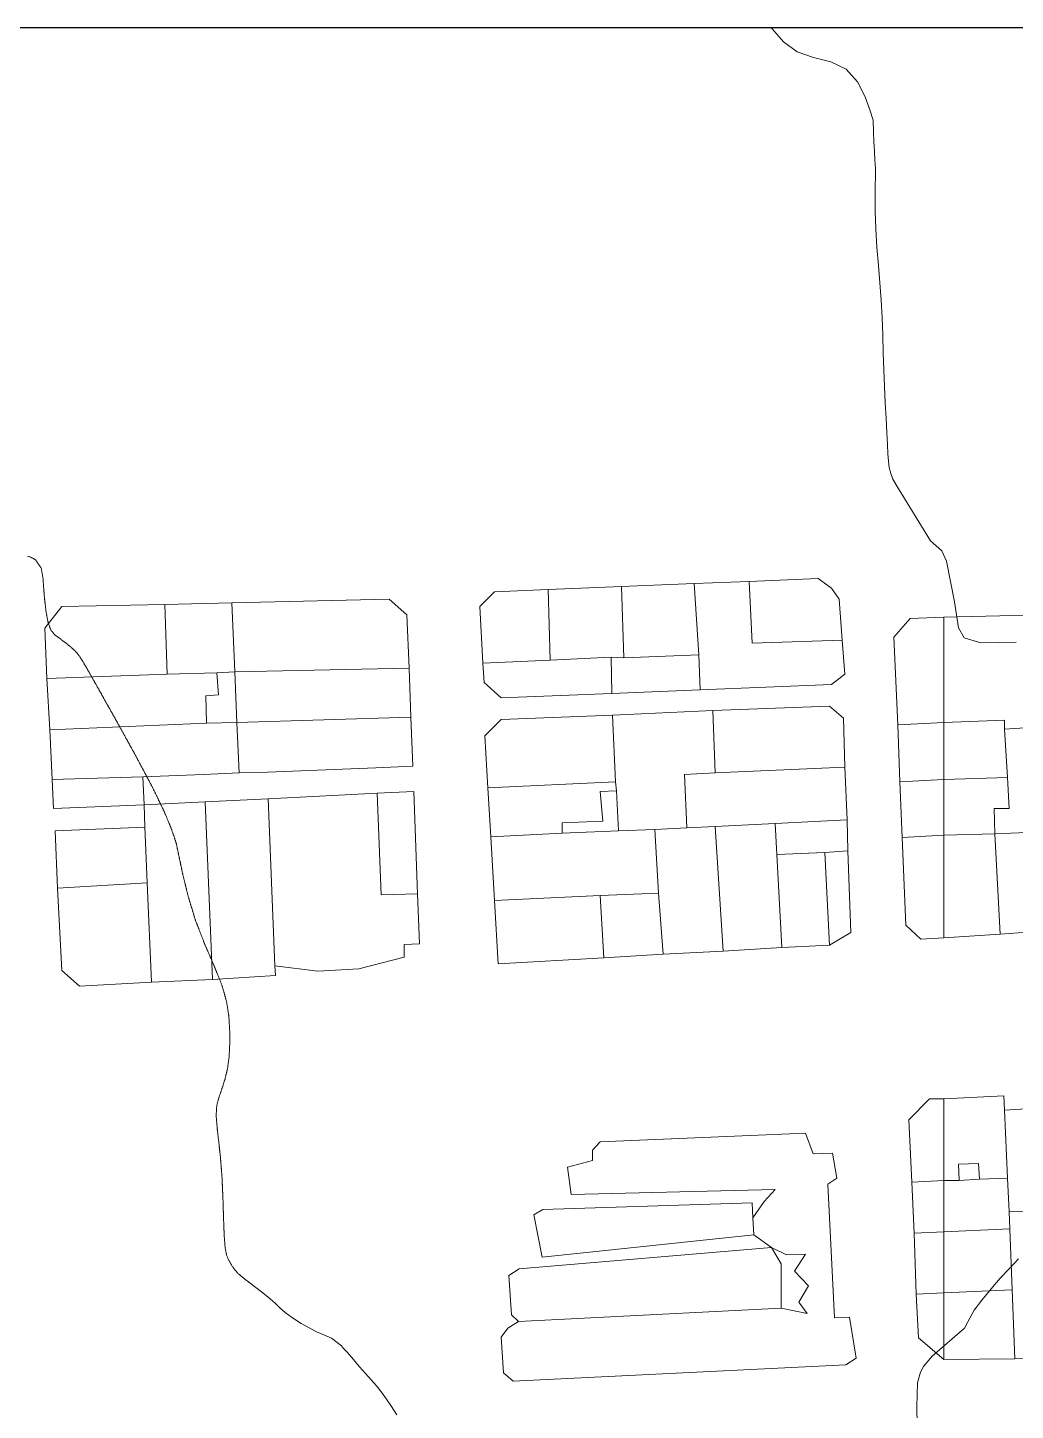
# Model space of a CAD drawing. Header units: kilometres. Extents: x 1172416 to 1173653, y 1051621 to 1052799.
# Drawn here: x 1172843.3 to 1173009.6, y 1052565.9 to 1052798.7 of the extents above; entities that cross this region are included whole.
import ezdxf

# ---------------------------------------------------------------- set-up
doc = ezdxf.new("R2010")
doc.units = ezdxf.units.KM
doc.header["$MEASUREMENT"] = 0
doc.layers.add('borde', color=1, linetype='Continuous')
doc.layers.add('terreno', color=7, linetype='Continuous')
doc.layers.add('edificios', color=44, linetype='Continuous', lineweight=5)

msp = doc.modelspace()

# ---------------------------------------------------------------- linework, layer by layer
at = {"layer": 'borde', "elevation": -10}
msp.add_lwpolyline([(1172415.94072, 1052798.73106), (1173652.93033, 1052798.73106), (1173652.93033, 1051620.96949), (1172415.94072, 1051620.96949)], close=True, dxfattribs=at)
at = {"layer": 'edificios', "elevation": 50}
for points in [[(1172931.25, 1052692.25001), (1172919.875, 1052691.75001), (1172919.375, 1052701.25001), (1172921.875, 1052703.75001), (1172930.875, 1052704.125), (1172931.25, 1052692.25001)], [(1172930.875, 1052704.125), (1172943.25, 1052704.625), (1172943.625, 1052692.625), (1172941.5, 1052692.75001), (1172931.25, 1052692.25001), (1172930.875, 1052704.125)], [(1172943.25, 1052704.625), (1172955.5, 1052705.125), (1172956.25, 1052693.125), (1172943.625, 1052692.625), (1172943.25, 1052704.625)], [(1172955.5, 1052705.125), (1172964.75, 1052705.50001), (1172965.25, 1052695.125), (1172980.375, 1052695.625), (1172980.875, 1052689.875), (1172978.625, 1052688.125), (1172956.5, 1052687.25001), (1172956.25, 1052693.125), (1172955.5, 1052705.125)], [(1172964.75, 1052705.50001), (1172976.375, 1052706.00001), (1172978.625, 1052704.375), (1172979.875, 1052702.50001), (1172980.375, 1052695.625), (1172965.25, 1052695.125), (1172964.75, 1052705.50001)], [(1172866.375, 1052701.625), (1172877.625, 1052701.875), (1172878.125, 1052690.25001), (1172875.125, 1052690.125), (1172866.75, 1052689.875), (1172866.375, 1052701.625)], [(1172877.625, 1052701.875), (1172904.125, 1052702.50001), (1172907.125, 1052699.875), (1172907.5, 1052690.875), (1172878.125, 1052690.25001), (1172877.625, 1052701.875)], [(1172866.75, 1052689.875), (1172846.5, 1052689.125), (1172846.125, 1052697.625), (1172849, 1052701.25001), (1172866.375, 1052701.625), (1172866.75, 1052689.875)], [(1172997.5, 1052681.75001), (1172989.75, 1052681.375), (1172989.125, 1052696.125), (1172991.875, 1052699.25001), (1172997.5, 1052699.50001), (1172997.5, 1052681.75001)], [(1172997.5, 1052681.75001), (1172997.5, 1052699.50001), (1173014, 1052699.875), (1173016.375, 1052698.125), (1173017.25, 1052681.25001), (1173007.75, 1052680.625), (1173007.75, 1052682.125), (1172997.5, 1052681.75001)], [(1172941.5, 1052692.75001), (1172941.625, 1052686.625), (1172923, 1052685.875), (1172920.125, 1052688.50001), (1172919.875, 1052691.75001), (1172931.25, 1052692.25001), (1172941.5, 1052692.75001)], [(1172956.25, 1052693.125), (1172956.5, 1052687.25001), (1172941.625, 1052686.625), (1172941.5, 1052692.75001), (1172943.625, 1052692.625), (1172956.25, 1052693.125)], [(1172875.125, 1052690.125), (1172875.375, 1052686.375), (1172873.25, 1052686.25001), (1172873.375, 1052681.625), (1172847, 1052680.50001), (1172846.5, 1052689.125), (1172866.75, 1052689.875), (1172875.125, 1052690.125)], [(1172878.125, 1052690.25001), (1172878.5, 1052681.75001), (1172873.375, 1052681.625), (1172873.25, 1052686.25001), (1172875.375, 1052686.375), (1172875.125, 1052690.125), (1172878.125, 1052690.25001)], [(1172907.5, 1052690.875), (1172907.75, 1052682.625), (1172878.5, 1052681.75001), (1172878.125, 1052690.25001), (1172907.5, 1052690.875)], [(1172941.75, 1052683.00001), (1172958.625, 1052683.75001), (1172959, 1052673.25001), (1172953.875, 1052673.00001), (1172954.25, 1052664.00001), (1172948.875, 1052663.75001), (1172942.75, 1052663.50001), (1172942.375, 1052670.25001), (1172942.25, 1052671.75001), (1172941.75, 1052683.00001)], [(1172958.625, 1052683.75001), (1172978.25, 1052684.50001), (1172980.625, 1052682.50001), (1172980.875, 1052674.25001), (1172959, 1052673.25001), (1172958.625, 1052683.75001)], [(1172878.5, 1052681.75001), (1172878.875, 1052673.25001), (1172872.875, 1052673.00001), (1172862.625, 1052672.625), (1172847.375, 1052672.125), (1172847, 1052680.50001), (1172873.375, 1052681.625), (1172878.5, 1052681.75001)], [(1172907.75, 1052682.625), (1172908.125, 1052674.375), (1172901.875, 1052674.125), (1172883.625, 1052673.375), (1172878.875, 1052673.25001), (1172878.5, 1052681.75001), (1172907.75, 1052682.625)], [(1172942.25, 1052671.75001), (1172920.75, 1052670.75001), (1172920.25, 1052679.50001), (1172923, 1052682.25001), (1172941.75, 1052683.00001), (1172942.25, 1052671.75001)], [(1172997.5, 1052681.75001), (1172997.5, 1052672.125), (1172990.125, 1052671.75001), (1172989.75, 1052681.375), (1172997.5, 1052681.75001)], [(1173007.75, 1052680.625), (1173008.25, 1052672.50001), (1172997.5, 1052672.125), (1172997.5, 1052681.75001), (1173007.75, 1052682.125), (1173007.75, 1052680.625)], [(1173017.25, 1052681.25001), (1173018.25, 1052663.50001), (1173006.125, 1052663.00001), (1173006, 1052667.25001), (1173008.5, 1052667.25001), (1173008.25, 1052672.50001), (1173007.75, 1052680.625), (1173017.25, 1052681.25001)], [(1172980.875, 1052674.25001), (1172981.25, 1052665.375), (1172969.125, 1052664.75001), (1172959, 1052664.25001), (1172954.25, 1052664.00001), (1172953.875, 1052673.00001), (1172959, 1052673.25001), (1172980.875, 1052674.25001)], [(1172862.625, 1052672.625), (1172862.875, 1052667.875), (1172847.625, 1052667.25001), (1172847.375, 1052672.125), (1172862.625, 1052672.625)], [(1172942.25, 1052671.75001), (1172942.375, 1052670.25001), (1172939.625, 1052670.125), (1172940.125, 1052665.125), (1172933.25, 1052664.875), (1172933.25, 1052663.125), (1172921.25, 1052662.50001), (1172920.75, 1052670.75001), (1172942.25, 1052671.75001)], [(1172997.5, 1052672.125), (1172997.5, 1052662.75001), (1172990.5, 1052662.375), (1172990.125, 1052671.75001), (1172997.5, 1052672.125)], [(1173008.25, 1052672.50001), (1173008.5, 1052667.25001), (1173006, 1052667.25001), (1173006.125, 1052663.00001), (1172997.5, 1052662.75001), (1172997.5, 1052672.125), (1173008.25, 1052672.50001)], [(1172883.75, 1052668.875), (1172902.125, 1052669.875), (1172902.75, 1052652.75001), (1172908.875, 1052652.875), (1172909.25, 1052644.50001), (1172906.625, 1052644.375), (1172906.625, 1052642.25001), (1172899, 1052640.25001), (1172892.125, 1052639.875), (1172884.875, 1052640.75001), (1172883.75, 1052668.875)], [(1172902.125, 1052669.875), (1172908.25, 1052670.125), (1172908.875, 1052652.875), (1172902.75, 1052652.75001), (1172902.125, 1052669.875)], [(1172942.75, 1052663.50001), (1172933.25, 1052663.125), (1172933.25, 1052664.875), (1172940.125, 1052665.125), (1172939.625, 1052670.125), (1172942.375, 1052670.25001), (1172942.75, 1052663.50001)], [(1172862.875, 1052667.875), (1172873.125, 1052668.375), (1172874.375, 1052638.50001), (1172864.125, 1052638.00001), (1172863.375, 1052654.75001), (1172863, 1052664.125), (1172862.875, 1052667.875)], [(1172873.125, 1052668.375), (1172883.75, 1052668.875), (1172884.875, 1052640.75001), (1172885, 1052639.125), (1172874.375, 1052638.50001), (1172873.125, 1052668.375)], [(1172969.125, 1052664.75001), (1172969.375, 1052659.50001), (1172970.25, 1052643.875), (1172960.375, 1052643.25001), (1172959, 1052664.25001), (1172969.125, 1052664.75001)], [(1172981.25, 1052665.375), (1172981.375, 1052660.125), (1172977.5, 1052659.875), (1172969.375, 1052659.50001), (1172969.125, 1052664.75001), (1172981.25, 1052665.375)], [(1172863.375, 1052654.75001), (1172848.25, 1052653.875), (1172847.875, 1052663.50001), (1172863, 1052664.125), (1172863.375, 1052654.75001)], [(1172948.875, 1052663.75001), (1172949.5, 1052653.00001), (1172939.625, 1052652.625), (1172921.875, 1052651.75001), (1172921.25, 1052662.50001), (1172933.25, 1052663.125), (1172942.75, 1052663.50001), (1172948.875, 1052663.75001)], [(1172959, 1052664.25001), (1172960.375, 1052643.25001), (1172950.25, 1052642.75001), (1172949.5, 1052653.00001), (1172948.875, 1052663.75001), (1172954.25, 1052664.00001), (1172959, 1052664.25001)], [(1172997.5, 1052662.75001), (1172997.5, 1052645.50001), (1172993.625, 1052645.25001), (1172991.125, 1052647.625), (1172990.5, 1052662.375), (1172997.5, 1052662.75001)], [(1173006.125, 1052663.00001), (1173007, 1052646.125), (1172997.5, 1052645.50001), (1172997.5, 1052662.75001), (1173006.125, 1052663.00001)], [(1173018.25, 1052663.50001), (1173019.125, 1052647.00001), (1173007, 1052646.125), (1173006.125, 1052663.00001), (1173018.25, 1052663.50001)], [(1172977.5, 1052659.875), (1172978.25, 1052644.25001), (1172970.25, 1052643.875), (1172969.375, 1052659.50001), (1172977.5, 1052659.875)], [(1172981.375, 1052660.125), (1172981.875, 1052646.375), (1172978.25, 1052644.25001), (1172977.5, 1052659.875), (1172981.375, 1052660.125)], [(1172863.375, 1052654.75001), (1172864.125, 1052638.00001), (1172852, 1052637.375), (1172849, 1052640.00001), (1172848.25, 1052653.875), (1172863.375, 1052654.75001)], [(1172949.5, 1052653.00001), (1172950.25, 1052642.75001), (1172940.25, 1052642.125), (1172939.625, 1052652.625), (1172949.5, 1052653.00001)], [(1172939.625, 1052652.625), (1172940.25, 1052642.125), (1172922.5, 1052641.125), (1172921.875, 1052651.75001), (1172939.625, 1052652.625)], [(1172997.5, 1052604.625), (1172992.125, 1052604.375), (1172991.625, 1052614.875), (1172995.125, 1052618.375), (1172997.5, 1052618.375), (1172997.5, 1052604.625)], [(1172997.5, 1052618.375), (1173007.625, 1052618.875), (1173007.75, 1052616.50001), (1173008.25, 1052605.00001), (1173003.5, 1052604.875), (1173003.375, 1052607.50001), (1173000, 1052607.375), (1173000.125, 1052604.625), (1172997.5, 1052604.625), (1172997.5, 1052618.375)], [(1173007.75, 1052616.50001), (1173024.375, 1052617.50001), (1173024.875, 1052605.50001), (1173012.625, 1052605.00001), (1173012.875, 1052599.50001), (1173008.5, 1052599.375), (1173008.25, 1052605.00001), (1173007.75, 1052616.50001)], [(1172965.5, 1052595.50001), (1172965.375, 1052598.375), (1172967.25, 1052601.125), (1172969.125, 1052603.125), (1172934.75, 1052602.25001), (1172934.125, 1052606.875), (1172938.375, 1052608.00001), (1172938.375, 1052609.75001), (1172939.625, 1052611.125), (1172974.25, 1052612.625), (1172975.5, 1052609.125), (1172978.75, 1052609.25001), (1172979.5, 1052605.00001), (1172978, 1052604.00001), (1172979.125, 1052581.50001), (1172981.625, 1052581.625), (1172982.75, 1052574.75001), (1172981, 1052573.625), (1172925, 1052570.875), (1172923.375, 1052572.25001), (1172923, 1052578.25001), (1172924.125, 1052579.75001), (1172925.875, 1052580.875), (1172970.125, 1052583.125), (1172974.5, 1052582.25001), (1172973.125, 1052584.125), (1172974.75, 1052586.875), (1172972.375, 1052589.375), (1172974.25, 1052592.25001), (1172971, 1052592.125), (1172968.5, 1052593.375), (1172965.5, 1052595.50001)], [(1173003.5, 1052604.875), (1173000.125, 1052604.625), (1173000, 1052607.375), (1173003.375, 1052607.50001), (1173003.5, 1052604.875)], [(1172997.5, 1052604.625), (1172997.5, 1052596.00001), (1172992.5, 1052595.75001), (1172992.125, 1052604.375), (1172997.5, 1052604.625)], [(1173008.25, 1052605.00001), (1173008.5, 1052599.375), (1173008.625, 1052596.50001), (1172997.5, 1052596.00001), (1172997.5, 1052604.625), (1173000.125, 1052604.625), (1173003.5, 1052604.875), (1173008.25, 1052605.00001)], [(1172965.5, 1052595.50001), (1172929.875, 1052591.75001), (1172928.5, 1052598.875), (1172930, 1052599.75001), (1172965.25, 1052600.875), (1172965.375, 1052598.375), (1172965.5, 1052595.50001)], [(1173025, 1052600.875), (1173025.25, 1052596.375), (1173026.125, 1052575.625), (1173009.5, 1052574.625), (1173009, 1052586.25001), (1173008.625, 1052596.50001), (1173008.5, 1052599.375), (1173012.875, 1052599.50001), (1173025, 1052600.875)], [(1172997.5, 1052596.00001), (1172997.5, 1052585.75001), (1172992.875, 1052585.50001), (1172992.5, 1052595.75001), (1172997.5, 1052596.00001)], [(1173008.625, 1052596.50001), (1173009, 1052586.25001), (1172997.5, 1052585.75001), (1172997.5, 1052596.00001), (1173008.625, 1052596.50001)], [(1172968.5, 1052593.375), (1172970.125, 1052590.625), (1172970.125, 1052583.125), (1172925.875, 1052580.875), (1172924.75, 1052582.00001), (1172924.25, 1052588.625), (1172926, 1052589.75001), (1172968.5, 1052593.375)], [(1172968.5, 1052593.375), (1172971, 1052592.125), (1172974.25, 1052592.25001), (1172972.375, 1052589.375), (1172974.75, 1052586.875), (1172973.125, 1052584.125), (1172974.5, 1052582.25001), (1172970.125, 1052583.125), (1172970.125, 1052590.625), (1172968.5, 1052593.375)], [(1172997.5, 1052585.75001), (1172997.5, 1052574.50001), (1172993.25, 1052578.125), (1172992.875, 1052585.50001), (1172997.5, 1052585.75001)], [(1173009, 1052586.25001), (1173009.5, 1052574.625), (1172997.5, 1052574.50001), (1172997.5, 1052585.75001), (1173009, 1052586.25001)]]:
    msp.add_lwpolyline(points, dxfattribs=at)
at = {"layer": 'terreno', "lineweight": 0, "ltscale": 2090}
msp.add_lwpolyline([(1173009.71915, 1052695.25199), (1173003.73627, 1052695.14227), (1173000.94609, 1052696.00341), (1172999.98233, 1052697.66505), (1172999.33294, 1052702.06134), (1172997.95023, 1052708.88737), (1172997.16713, 1052710.62587), (1172995.26707, 1052712.33718), (1172989.81877, 1052721.18151), (1172988.96071, 1052722.69264), (1172988.60129, 1052723.64104), (1172988.33457, 1052724.65587), (1172988.18561, 1052725.72325), (1172988.10784, 1052726.96697), (1172988.03953, 1052728.54676), (1172987.93414, 1052730.57241), (1172987.79808, 1052732.95993), (1172987.65496, 1052735.57343), (1172987.52532, 1052738.30102), (1172987.41129, 1052741.11167), (1172987.31391, 1052743.99841), (1172987.22725, 1052746.9472), (1172987.12449, 1052749.91691), (1172986.97083, 1052752.8644), (1172986.74836, 1052755.76655), (1172986.49381, 1052758.68857), (1172986.25977, 1052761.71768), (1172986.08719, 1052764.86409), (1172985.98344, 1052767.8308), (1172985.94626, 1052770.24479), (1172985.96477, 1052771.86097), (1172986.02332, 1052773.90239), (1172985.99101, 1052775.0473), (1172985.91968, 1052776.41307), (1172985.83354, 1052777.95377), (1172985.75195, 1052779.58949), (1172985.6839, 1052781.11228), (1172985.59832, 1052783.18001), (1172985.03729, 1052784.90453), (1172984.26619, 1052787.07511), (1172982.99031, 1052789.62136), (1172981.07824, 1052791.76864), (1172978.49344, 1052792.98575), (1172975.59083, 1052793.72135), (1172972.82029, 1052794.66358), (1172970.52646, 1052796.32007), (1172968.64444, 1052798.45648), (1172968.43924, 1052798.73106)], dxfattribs=at)
at = {"layer": 'terreno', "lineweight": 0, "ltscale": 2090, "elevation": 10}
for points in [[(1172905.4237, 1052565.18055), (1172904.53416, 1052566.58153), (1172903.67424, 1052567.84662), (1172902.82989, 1052568.99079), (1172901.97391, 1052570.0549), (1172901.08309, 1052571.08284), (1172900.14517, 1052572.13156), (1172899.14988, 1052573.26203), (1172898.10308, 1052574.49925), (1172897.05834, 1052575.7225), (1172896.45832, 1052576.36877), (1172896.08243, 1052576.77304), (1172894.43934, 1052578.06452), (1172892.85492, 1052578.77923), (1172891.90703, 1052579.17487), (1172890.74231, 1052579.74552), (1172889.33044, 1052580.56202), (1172887.86696, 1052581.50932), (1172886.60564, 1052582.42554), (1172885.70601, 1052583.19841), (1172884.96261, 1052583.92002), (1172884.07781, 1052584.72798), (1172882.85217, 1052585.71337), (1172881.46822, 1052586.76303), (1172880.20472, 1052587.71523), (1172880.12796, 1052587.77931), (1172880.05118, 1052587.84339), (1172879.9744, 1052587.90748), (1172879.89763, 1052587.97156), (1172879.82085, 1052588.03564), (1172879.74407, 1052588.09973), (1172879.66729, 1052588.16381), (1172879.59052, 1052588.22789), (1172879.51374, 1052588.29198), (1172879.43696, 1052588.35604), (1172879.36018, 1052588.42013), (1172879.28342, 1052588.48421), (1172879.20664, 1052588.54829), (1172879.12986, 1052588.61238), (1172879.05309, 1052588.67646), (1172878.97631, 1052588.74054), (1172878.89953, 1052588.80463), (1172878.82275, 1052588.86871), (1172878.74598, 1052588.93279), (1172878.6692, 1052588.99686), (1172878.59757, 1052589.06666), (1172878.5342, 1052589.14402), (1172878.47081, 1052589.22137), (1172878.40744, 1052589.29872), (1172878.34405, 1052589.37607), (1172878.28066, 1052589.45343), (1172878.21729, 1052589.53079), (1172878.1539, 1052589.60815), (1172878.09051, 1052589.6855), (1172878.02714, 1052589.76285), (1172877.96375, 1052589.8402), (1172877.90037, 1052589.91756), (1172877.83699, 1052589.99492), (1172877.7736, 1052590.07227), (1172877.71091, 1052590.15018), (1172877.66236, 1052590.23761), (1172877.61381, 1052590.32505), (1172877.56526, 1052590.41248), (1172877.51672, 1052590.4999), (1172877.46816, 1052590.58733), (1172877.41962, 1052590.67476), (1172877.37106, 1052590.76219), (1172877.32252, 1052590.84962), (1172877.27397, 1052590.93706), (1172877.22541, 1052591.02449), (1172877.17687, 1052591.11192), (1172877.12831, 1052591.19934), (1172877.07977, 1052591.28677), (1172877.03122, 1052591.3742), (1172876.99016, 1052591.46539), (1172876.95488, 1052591.55897), (1172876.91961, 1052591.65254), (1172876.88432, 1052591.74612), (1172876.84904, 1052591.8397), (1172876.81377, 1052591.93327), (1172876.77848, 1052592.02685), (1172876.7432, 1052592.12041), (1172876.72065, 1052592.21785), (1172876.70141, 1052592.31599), (1172876.68217, 1052592.41412), (1172876.66293, 1052592.51225), (1172876.64367, 1052592.6104), (1172876.62443, 1052592.70853), (1172876.60519, 1052592.80668), (1172876.58595, 1052592.90481), (1172876.56671, 1052593.00294), (1172876.54746, 1052593.10108), (1172876.52822, 1052593.19921), (1172876.51279, 1052593.29803), (1172876.5043, 1052593.39766), (1172876.49584, 1052593.49731), (1172876.48735, 1052593.59696), (1172876.47889, 1052593.69661), (1172876.47041, 1052593.79626), (1172876.46192, 1052593.89589), (1172876.45346, 1052593.99554), (1172876.44498, 1052594.09519), (1172876.43651, 1052594.19483), (1172876.42803, 1052594.29448), (1172876.41954, 1052594.39413), (1172876.41108, 1052594.49376), (1172876.4026, 1052594.59341), (1172876.39413, 1052594.69306), (1172876.38565, 1052594.79271), (1172876.37716, 1052594.89236), (1172876.3687, 1052594.992), (1172876.36022, 1052595.09164), (1172876.35297, 1052595.19138), (1172876.34913, 1052595.29132), (1172876.34532, 1052595.39126), (1172876.34148, 1052595.49119), (1172876.33765, 1052595.59112), (1172876.33381, 1052595.69105), (1172876.32998, 1052595.79098), (1172876.32615, 1052595.89091), (1172876.32233, 1052595.99084), (1172876.31849, 1052596.09077), (1172876.31466, 1052596.1907), (1172876.31083, 1052596.29064), (1172876.30699, 1052596.39057), (1172876.30316, 1052596.4905), (1172876.29934, 1052596.59043), (1172876.29551, 1052596.69036), (1172876.29167, 1052596.79029), (1172876.28784, 1052596.89022), (1172876.28401, 1052596.99015), (1172876.28019, 1052597.0901), (1172876.27635, 1052597.19003), (1172876.27252, 1052597.28996), (1172876.26869, 1052597.38989), (1172876.26485, 1052597.48982), (1172876.26102, 1052597.58976), (1172876.2572, 1052597.68969), (1172876.25337, 1052597.78962), (1172876.24953, 1052597.88955), (1172876.2457, 1052597.98948), (1172876.242, 1052598.08941), (1172876.23896, 1052598.18938), (1172876.23591, 1052598.28934), (1172876.23286, 1052598.38929), (1172876.22981, 1052598.48925), (1172876.22677, 1052598.58922), (1172876.22373, 1052598.68917), (1172876.22068, 1052598.78913), (1172876.21763, 1052598.88909), (1172876.21458, 1052598.98904), (1172876.21155, 1052599.08901), (1172876.2085, 1052599.18897), (1172876.20545, 1052599.28892), (1172876.2024, 1052599.38888), (1172876.19935, 1052599.48885), (1172876.19632, 1052599.5888), (1172876.19327, 1052599.68876), (1172876.19022, 1052599.78872), (1172876.18717, 1052599.88867), (1172876.18414, 1052599.98864), (1172876.18109, 1052600.0886), (1172876.17804, 1052600.18855), (1172876.17499, 1052600.28851), (1172876.17194, 1052600.38848), (1172876.1689, 1052600.48843), (1172876.16585, 1052600.58839), (1172876.16281, 1052600.68836), (1172876.15976, 1052600.78831), (1172876.15672, 1052600.88827), (1172876.15367, 1052600.98823), (1172876.15062, 1052601.08818), (1172876.14757, 1052601.18815), (1172876.14453, 1052601.28811), (1172876.14149, 1052601.38806), (1172876.13844, 1052601.48802), (1172876.13539, 1052601.58799), (1172876.13104, 1052601.68789), (1172876.12659, 1052601.7878), (1172876.12215, 1052601.8877), (1172876.1177, 1052601.98761), (1172876.11326, 1052602.08751), (1172876.10882, 1052602.18743), (1172876.10436, 1052602.28733), (1172876.09991, 1052602.38724), (1172876.09547, 1052602.48714), (1172876.09103, 1052602.58705), (1172876.08658, 1052602.68695), (1172876.08214, 1052602.78687), (1172876.0777, 1052602.88676), (1172876.07325, 1052602.98668), (1172876.06881, 1052603.08658), (1172876.06436, 1052603.18649), (1172876.05991, 1052603.28639), (1172876.05546, 1052603.3863), (1172876.05102, 1052603.4862), (1172876.04658, 1052603.58612), (1172876.04213, 1052603.68602), (1172876.03769, 1052603.78593), (1172876.03324, 1052603.88583), (1172876.0288, 1052603.98574), (1172876.02436, 1052604.08564), (1172876.0199, 1052604.18556), (1172876.01545, 1052604.28546), (1172876.01101, 1052604.38537), (1172876.00657, 1052604.48527), (1172876.00212, 1052604.58518), (1172875.99768, 1052604.68508), (1172875.99324, 1052604.785), (1172875.98879, 1052604.8849), (1172875.98435, 1052604.98481), (1172875.9799, 1052605.08471), (1172875.97536, 1052605.18462), (1172875.9676, 1052605.28432), (1172875.95986, 1052605.38403), (1172875.95211, 1052605.48374), (1172875.94437, 1052605.58343), (1172875.93661, 1052605.68314), (1172875.92887, 1052605.78285), (1172875.92111, 1052605.88255), (1172875.91336, 1052605.98225), (1172875.90562, 1052606.08196), (1172875.89786, 1052606.18166), (1172875.89012, 1052606.28137), (1172875.88236, 1052606.38108), (1172875.87462, 1052606.48077), (1172875.86687, 1052606.58048), (1172875.85913, 1052606.68019), (1172875.85137, 1052606.77989), (1172875.84362, 1052606.8796), (1172875.83587, 1052606.97931), (1172875.82812, 1052607.079), (1172875.82038, 1052607.17871), (1172875.81262, 1052607.27841), (1172875.80488, 1052607.37812), (1172875.79713, 1052607.47783), (1172875.78938, 1052607.57754), (1172875.78163, 1052607.67723), (1172875.77387, 1052607.77694), (1172875.76613, 1052607.87664), (1172875.75838, 1052607.97634), (1172875.75064, 1052608.07605), (1172875.74288, 1052608.17575), (1172875.73514, 1052608.27546), (1172875.72722, 1052608.37515), (1172875.71659, 1052608.47459), (1172875.70595, 1052608.57402), (1172875.69532, 1052608.67347), (1172875.68469, 1052608.77291), (1172875.67404, 1052608.87234), (1172875.66341, 1052608.97178), (1172875.65276, 1052609.07123), (1172875.64213, 1052609.17066), (1172875.63149, 1052609.27009), (1172875.62085, 1052609.36953), (1172875.61021, 1052609.46896), (1172875.59958, 1052609.56841), (1172875.58893, 1052609.66785), (1172875.5783, 1052609.76728), (1172875.56765, 1052609.86672), (1172875.55702, 1052609.96617), (1172875.54638, 1052610.0656), (1172875.53575, 1052610.16504), (1172875.5251, 1052610.26447), (1172875.51447, 1052610.36391), (1172875.50382, 1052610.46335), (1172875.49319, 1052610.56279), (1172875.48255, 1052610.66222), (1172875.47192, 1052610.76166), (1172875.46127, 1052610.86111), (1172875.45064, 1052610.96054), (1172875.43947, 1052611.05992), (1172875.42762, 1052611.15921), (1172875.41575, 1052611.25851), (1172875.4039, 1052611.35783), (1172875.39204, 1052611.45712), (1172875.38017, 1052611.55642), (1172875.36832, 1052611.65572), (1172875.35646, 1052611.75502), (1172875.34459, 1052611.85432), (1172875.33274, 1052611.95362), (1172875.32087, 1052612.05291), (1172875.30901, 1052612.15221), (1172875.29716, 1052612.25151), (1172875.28529, 1052612.35081), (1172875.27343, 1052612.45011), (1172875.26157, 1052612.54942), (1172875.24971, 1052612.64872), (1172875.23786, 1052612.74802), (1172875.22599, 1052612.84731), (1172875.21413, 1052612.94661), (1172875.20228, 1052613.04591), (1172875.19313, 1052613.1455), (1172875.18461, 1052613.24515), (1172875.17612, 1052613.34478), (1172875.16761, 1052613.44443), (1172875.1591, 1052613.54408), (1172875.15059, 1052613.64371), (1172875.14209, 1052613.74336), (1172875.13358, 1052613.843), (1172875.12507, 1052613.94264), (1172875.11656, 1052614.04229), (1172875.10806, 1052614.14193), (1172875.09955, 1052614.24157), (1172875.09104, 1052614.34122), (1172875.08253, 1052614.44086), (1172875.07403, 1052614.5405), (1172875.06552, 1052614.64014), (1172875.05701, 1052614.73978), (1172875.04851, 1052614.83943), (1172875.04, 1052614.93907), (1172875.03149, 1052615.03871), (1172875.02298, 1052615.13836), (1172875.01449, 1052615.238), (1172875.00597, 1052615.33764), (1172874.99746, 1052615.43728), (1172874.99632, 1052615.53729), (1172875.00065, 1052615.6372), (1172875.00498, 1052615.73711), (1172875.00931, 1052615.83702), (1172875.01365, 1052615.93693), (1172875.01799, 1052616.03684), (1172875.02232, 1052616.13675), (1172875.02666, 1052616.23666), (1172875.03099, 1052616.33657), (1172875.03532, 1052616.43648), (1172875.03965, 1052616.53639), (1172875.04399, 1052616.63631), (1172875.04832, 1052616.73622), (1172875.05266, 1052616.83613), (1172875.05966, 1052616.93589), (1172875.07802, 1052617.0342), (1172875.09639, 1052617.1325), (1172875.11475, 1052617.23081), (1172875.13311, 1052617.32911), (1172875.15149, 1052617.42742), (1172875.16985, 1052617.52572), (1172875.18822, 1052617.62403), (1172875.20815, 1052617.72202), (1172875.23591, 1052617.8181), (1172875.26365, 1052617.91418), (1172875.2914, 1052618.01026), (1172875.31915, 1052618.10633), (1172875.3469, 1052618.20241), (1172875.37464, 1052618.29849), (1172875.40239, 1052618.39458), (1172875.43014, 1052618.49066), (1172875.45788, 1052618.58672), (1172875.48564, 1052618.68281), (1172875.51673, 1052618.77786), (1172875.54923, 1052618.87244), (1172875.58173, 1052618.96701), (1172875.61421, 1052619.06159), (1172875.64671, 1052619.15617), (1172875.67921, 1052619.25075), (1172875.71171, 1052619.34533), (1172875.7442, 1052619.4399), (1172875.7767, 1052619.53448), (1172875.8092, 1052619.62906), (1172875.8417, 1052619.72364), (1172875.87419, 1052619.81822), (1172875.90669, 1052619.9128), (1172875.93919, 1052620.00737), (1172875.97013, 1052620.10247), (1172876.00061, 1052620.19772), (1172876.03107, 1052620.29297), (1172876.06155, 1052620.38822), (1172876.09203, 1052620.48347), (1172876.12249, 1052620.57873), (1172876.15297, 1052620.67396), (1172876.18343, 1052620.76921), (1172876.21391, 1052620.86447), (1172876.24439, 1052620.95972), (1172876.27485, 1052621.05497), (1172876.30533, 1052621.15022), (1172876.33579, 1052621.24547), (1172876.36627, 1052621.34071), (1172876.39675, 1052621.43596), (1172876.42721, 1052621.53121), (1172876.45769, 1052621.62647), (1172876.48197, 1052621.72348), (1172876.50538, 1052621.82071), (1172876.52878, 1052621.91794), (1172876.55219, 1052622.01516), (1172876.5756, 1052622.11239), (1172876.59901, 1052622.20961), (1172876.62241, 1052622.30685), (1172876.64582, 1052622.40407), (1172876.66923, 1052622.5013), (1172876.69264, 1052622.59852), (1172876.71604, 1052622.69576), (1172876.73945, 1052622.79298), (1172876.76286, 1052622.89021), (1172876.78626, 1052622.98743), (1172876.80967, 1052623.08466), (1172876.83309, 1052623.18189), (1172876.8565, 1052623.27912), (1172876.87991, 1052623.37634), (1172876.90332, 1052623.47357), (1172876.91759, 1052623.57255), (1172876.93075, 1052623.67169), (1172876.9439, 1052623.77083), (1172876.95706, 1052623.86996), (1172876.9702, 1052623.9691), (1172876.98335, 1052624.06824), (1172876.99651, 1052624.16738), (1172877.00966, 1052624.26652), (1172877.0228, 1052624.36564), (1172877.03596, 1052624.46478), (1172877.04911, 1052624.56392), (1172877.06225, 1052624.66305), (1172877.07541, 1052624.76219), (1172877.08856, 1052624.86133), (1172877.10172, 1052624.96047), (1172877.11486, 1052625.05961), (1172877.12801, 1052625.15874), (1172877.14117, 1052625.25788), (1172877.15431, 1052625.35702), (1172877.16746, 1052625.45616), (1172877.17742, 1052625.55566), (1172877.18235, 1052625.65554), (1172877.18728, 1052625.75543), (1172877.19221, 1052625.85531), (1172877.19715, 1052625.9552), (1172877.20208, 1052626.05508), (1172877.207, 1052626.15497), (1172877.21195, 1052626.25485), (1172877.21687, 1052626.35474), (1172877.2218, 1052626.45462), (1172877.22673, 1052626.5545), (1172877.23167, 1052626.65437), (1172877.2366, 1052626.75426), (1172877.24153, 1052626.85414), (1172877.24646, 1052626.95403), (1172877.2514, 1052627.05391), (1172877.25633, 1052627.1538), (1172877.26125, 1052627.25368), (1172877.26618, 1052627.35357), (1172877.27112, 1052627.45345), (1172877.27605, 1052627.55334), (1172877.28098, 1052627.65322), (1172877.28198, 1052627.75322), (1172877.2813, 1052627.85322), (1172877.28062, 1052627.95322), (1172877.27993, 1052628.05323), (1172877.27925, 1052628.15323), (1172877.27856, 1052628.25324), (1172877.27787, 1052628.35324), (1172877.27719, 1052628.45324), (1172877.27651, 1052628.55325), (1172877.27581, 1052628.65325), (1172877.27513, 1052628.75324), (1172877.27445, 1052628.85324), (1172877.27375, 1052628.95325), (1172877.27307, 1052629.05325), (1172877.27239, 1052629.15326), (1172877.2717, 1052629.25326), (1172877.27101, 1052629.35326), (1172877.27033, 1052629.45327), (1172877.26965, 1052629.55327), (1172877.26896, 1052629.65328), (1172877.26828, 1052629.75328), (1172877.26759, 1052629.85328), (1172877.26578, 1052629.95327), (1172877.26001, 1052630.05312), (1172877.25423, 1052630.15295), (1172877.24845, 1052630.25279), (1172877.24269, 1052630.35262), (1172877.23691, 1052630.45246), (1172877.23113, 1052630.55231), (1172877.22536, 1052630.65214), (1172877.21958, 1052630.75198), (1172877.2138, 1052630.85181), (1172877.20804, 1052630.95166), (1172877.20226, 1052631.0515), (1172877.19648, 1052631.15133), (1172877.19071, 1052631.25117), (1172877.18493, 1052631.35102), (1172877.17915, 1052631.45085), (1172877.17338, 1052631.55069), (1172877.1676, 1052631.65052), (1172877.16182, 1052631.75037), (1172877.15606, 1052631.8502), (1172877.15028, 1052631.95004), (1172877.1445, 1052632.04987), (1172877.13873, 1052632.14972), (1172877.13231, 1052632.24951), (1172877.11711, 1052632.34836), (1172877.1019, 1052632.44721), (1172877.0867, 1052632.54604), (1172877.07149, 1052632.64489), (1172877.05629, 1052632.74373), (1172877.04108, 1052632.84256), (1172877.02588, 1052632.94141), (1172877.01066, 1052633.04026), (1172876.99545, 1052633.13911), (1172876.98025, 1052633.23794), (1172876.96504, 1052633.33678), (1172876.94984, 1052633.43563), (1172876.93463, 1052633.53446), (1172876.91942, 1052633.63331), (1172876.90421, 1052633.73216), (1172876.889, 1052633.83099), (1172876.87379, 1052633.92984), (1172876.85859, 1052634.02868), (1172876.84338, 1052634.12752), (1172876.82818, 1052634.22636), (1172876.81297, 1052634.32521), (1172876.79777, 1052634.42404), (1172876.78255, 1052634.52289), (1172876.76734, 1052634.62174), (1172876.75214, 1052634.72058), (1172876.72586, 1052634.81707), (1172876.69853, 1052634.91327), (1172876.67121, 1052635.00946), (1172876.64388, 1052635.10567), (1172876.61656, 1052635.20187), (1172876.58923, 1052635.29806), (1172876.56191, 1052635.39427), (1172876.5346, 1052635.49047), (1172876.50727, 1052635.58666), (1172876.47995, 1052635.68286), (1172876.45262, 1052635.77907), (1172876.42529, 1052635.87527), (1172876.39797, 1052635.97146), (1172876.37064, 1052636.06767), (1172876.34332, 1052636.16387), (1172876.31599, 1052636.26006), (1172876.28867, 1052636.35627), (1172876.26134, 1052636.45247), (1172876.23402, 1052636.54866), (1172876.20669, 1052636.64487), (1172876.17937, 1052636.74107), (1172876.15204, 1052636.83726), (1172876.12472, 1052636.93346), (1172876.09739, 1052637.02967), (1172876.07007, 1052637.12586), (1172876.04274, 1052637.22206), (1172876.01542, 1052637.31827), (1172875.98809, 1052637.41447), (1172875.96077, 1052637.51066), (1172875.92562, 1052637.60429), (1172875.88832, 1052637.69708), (1172875.85102, 1052637.78986), (1172875.81372, 1052637.88267), (1172875.77643, 1052637.97545), (1172875.73912, 1052638.06824), (1172875.70183, 1052638.16103), (1172875.66452, 1052638.25381), (1172875.62723, 1052638.3466), (1172875.58993, 1052638.43939), (1172875.55264, 1052638.53219), (1172875.51533, 1052638.62498), (1172875.47804, 1052638.71777), (1172875.44073, 1052638.81055), (1172875.40344, 1052638.90334), (1172875.36614, 1052638.99613), (1172875.32885, 1052639.08893), (1172875.29154, 1052639.18172), (1172875.25425, 1052639.27451), (1172875.21694, 1052639.36729), (1172875.17965, 1052639.46008), (1172875.14235, 1052639.55287), (1172875.10505, 1052639.64566), (1172875.06775, 1052639.73844), (1172875.03046, 1052639.83125), (1172874.99315, 1052639.92403), (1172874.95586, 1052640.01682), (1172874.91855, 1052640.10961), (1172874.88126, 1052640.20239), (1172874.84396, 1052640.29518), (1172874.80667, 1052640.38797), (1172874.76936, 1052640.48077), (1172874.73207, 1052640.57356), (1172874.69476, 1052640.66635), (1172874.65747, 1052640.75913), (1172874.61772, 1052640.85089), (1172874.57792, 1052640.94264), (1172874.5381, 1052641.03438), (1172874.4983, 1052641.12613), (1172874.4585, 1052641.21787), (1172874.41869, 1052641.30961), (1172874.37889, 1052641.40136), (1172874.33909, 1052641.4931), (1172874.29929, 1052641.58485), (1172874.25947, 1052641.67658), (1172874.21967, 1052641.76832), (1172874.17987, 1052641.86006), (1172874.14007, 1052641.95181), (1172874.10026, 1052642.04355), (1172874.06046, 1052642.1353), (1172874.02066, 1052642.22704), (1172873.98084, 1052642.31879), (1172873.94104, 1052642.41052), (1172873.90124, 1052642.50226), (1172873.86144, 1052642.594), (1172873.82163, 1052642.68575), (1172873.78183, 1052642.77749), (1172873.74203, 1052642.86924), (1172873.70221, 1052642.96098), (1172873.66241, 1052643.05273), (1172873.62261, 1052643.14447), (1172873.58281, 1052643.23621), (1172873.543, 1052643.32794), (1172873.5032, 1052643.41969), (1172873.4634, 1052643.51143), (1172873.42358, 1052643.60318), (1172873.38378, 1052643.69492), (1172873.34398, 1052643.78666), (1172873.30418, 1052643.87841), (1172873.26437, 1052643.97015), (1172873.22457, 1052644.0619), (1172873.18477, 1052644.15363), (1172873.14497, 1052644.24537), (1172873.10516, 1052644.33712), (1172873.06704, 1052644.42957), (1172873.03067, 1052644.52273), (1172872.99431, 1052644.61589), (1172872.95795, 1052644.70906), (1172872.92159, 1052644.80221), (1172872.88522, 1052644.89537), (1172872.84886, 1052644.98854), (1172872.81251, 1052645.08169), (1172872.77615, 1052645.17486), (1172872.73978, 1052645.26802), (1172872.70342, 1052645.36117), (1172872.66706, 1052645.45434), (1172872.6307, 1052645.5475), (1172872.59433, 1052645.64065), (1172872.55797, 1052645.73382), (1172872.52161, 1052645.82698), (1172872.48524, 1052645.92015), (1172872.44888, 1052646.0133), (1172872.41253, 1052646.10646), (1172872.37617, 1052646.19963), (1172872.33981, 1052646.29278), (1172872.30344, 1052646.38595), (1172872.26708, 1052646.47911), (1172872.23072, 1052646.57226), (1172872.19435, 1052646.66543), (1172872.15799, 1052646.75859), (1172872.12163, 1052646.85174), (1172872.08526, 1052646.94491), (1172872.0489, 1052647.03807), (1172872.01255, 1052647.13123), (1172871.97619, 1052647.22439), (1172871.93983, 1052647.31754), (1172871.90346, 1052647.41071), (1172871.8671, 1052647.50387), (1172871.83074, 1052647.59704), (1172871.79437, 1052647.69019), (1172871.75801, 1052647.78335), (1172871.72165, 1052647.87652), (1172871.68528, 1052647.96967), (1172871.64894, 1052648.06283), (1172871.61257, 1052648.156), (1172871.57621, 1052648.24915), (1172871.54056, 1052648.34259), (1172871.51137, 1052648.43825), (1172871.48219, 1052648.5339), (1172871.45302, 1052648.62955), (1172871.42384, 1052648.72521), (1172871.39466, 1052648.82086), (1172871.36549, 1052648.91652), (1172871.33631, 1052649.01217), (1172871.30713, 1052649.10782), (1172871.27796, 1052649.20348), (1172871.24878, 1052649.29913), (1172871.21959, 1052649.39479), (1172871.19043, 1052649.49044), (1172871.16124, 1052649.5861), (1172871.13206, 1052649.68175), (1172871.10289, 1052649.7774), (1172871.07371, 1052649.87306), (1172871.04454, 1052649.96872), (1172871.01536, 1052650.06436), (1172870.98618, 1052650.16002), (1172870.95701, 1052650.25568), (1172870.92783, 1052650.35132), (1172870.89864, 1052650.44698), (1172870.86948, 1052650.54264), (1172870.84029, 1052650.6383), (1172870.81111, 1052650.73394), (1172870.78194, 1052650.8296), (1172870.75276, 1052650.92526), (1172870.72358, 1052651.02092), (1172870.69441, 1052651.11656), (1172870.66523, 1052651.21222), (1172870.63605, 1052651.30788), (1172870.60688, 1052651.40352), (1172870.5777, 1052651.49918), (1172870.54851, 1052651.59484), (1172870.51934, 1052651.6905), (1172870.49016, 1052651.78614), (1172870.46098, 1052651.8818), (1172870.43181, 1052651.97746), (1172870.40263, 1052652.0731), (1172870.37345, 1052652.16876), (1172870.34428, 1052652.26442), (1172870.3151, 1052652.36008), (1172870.28599, 1052652.45575), (1172870.26216, 1052652.55287), (1172870.23833, 1052652.64999), (1172870.2145, 1052652.74711), (1172870.19066, 1052652.84425), (1172870.16683, 1052652.94137), (1172870.143, 1052653.03849), (1172870.11918, 1052653.13561), (1172870.09533, 1052653.23274), (1172870.07151, 1052653.32987), (1172870.04768, 1052653.42699), (1172870.02385, 1052653.52412), (1172870.00001, 1052653.62124), (1172869.97618, 1052653.71836), (1172869.95235, 1052653.81549), (1172869.92852, 1052653.91262), (1172869.9047, 1052654.00974), (1172869.88085, 1052654.10686), (1172869.85703, 1052654.20398), (1172869.8332, 1052654.30112), (1172869.80937, 1052654.39824), (1172869.78553, 1052654.49536), (1172869.7617, 1052654.59248), (1172869.73787, 1052654.6896), (1172869.71404, 1052654.78674), (1172869.69022, 1052654.88386), (1172869.66637, 1052654.98098), (1172869.64255, 1052655.0781), (1172869.61872, 1052655.17522), (1172869.59489, 1052655.27236), (1172869.57105, 1052655.36948), (1172869.54722, 1052655.4666), (1172869.52339, 1052655.56372), (1172869.49956, 1052655.66085), (1172869.47572, 1052655.75798), (1172869.45189, 1052655.8551), (1172869.42807, 1052655.95223), (1172869.40424, 1052656.04935), (1172869.38041, 1052656.14647), (1172869.35657, 1052656.2436), (1172869.33577, 1052656.34142), (1172869.31524, 1052656.43929), (1172869.29469, 1052656.53716), (1172869.27416, 1052656.63504), (1172869.25363, 1052656.73292), (1172869.23309, 1052656.83078), (1172869.21256, 1052656.92866), (1172869.19203, 1052657.02654), (1172869.17148, 1052657.12442), (1172869.15095, 1052657.22228), (1172869.13041, 1052657.32016), (1172869.10988, 1052657.41803), (1172869.08935, 1052657.51591), (1172869.0688, 1052657.61378), (1172869.04827, 1052657.71165), (1172869.02773, 1052657.80953), (1172869.0072, 1052657.90741), (1172868.98667, 1052658.00527), (1172868.96613, 1052658.10315), (1172868.94559, 1052658.20103), (1172868.92505, 1052658.29891), (1172868.90452, 1052658.39677), (1172868.88399, 1052658.49465), (1172868.86345, 1052658.59252), (1172868.84291, 1052658.6904), (1172868.82237, 1052658.78826), (1172868.80184, 1052658.88614), (1172868.78131, 1052658.98402), (1172868.76077, 1052659.0819), (1172868.74023, 1052659.17976), (1172868.71969, 1052659.27764), (1172868.69916, 1052659.37552), (1172868.67863, 1052659.47339), (1172868.65809, 1052659.57126), (1172868.63756, 1052659.66914), (1172868.61701, 1052659.76701), (1172868.59648, 1052659.86489), (1172868.57595, 1052659.96275), (1172868.55541, 1052660.06063), (1172868.53488, 1052660.15851), (1172868.51433, 1052660.25639), (1172868.4938, 1052660.35425), (1172868.47327, 1052660.45213), (1172868.45273, 1052660.55001), (1172868.4322, 1052660.64788), (1172868.41167, 1052660.74575), (1172868.39112, 1052660.84363), (1172868.37058, 1052660.9415), (1172868.35005, 1052661.03938), (1172868.32952, 1052661.13724), (1172868.30899, 1052661.23512), (1172868.28844, 1052661.333), (1172868.27884, 1052661.37875), (1172868.24752, 1052661.47373), (1172868.21621, 1052661.5687), (1172868.18489, 1052661.66368), (1172868.15358, 1052661.75866), (1172868.12226, 1052661.85364), (1172868.09096, 1052661.9486), (1172868.05965, 1052662.04358), (1172868.02833, 1052662.13856), (1172867.99702, 1052662.23353), (1172867.9657, 1052662.32851), (1172867.93439, 1052662.42349), (1172867.90307, 1052662.51847), (1172867.87002, 1052662.61285), (1172867.83693, 1052662.70722), (1172867.80386, 1052662.8016), (1172867.77078, 1052662.89597), (1172867.73769, 1052662.99035), (1172867.70462, 1052663.08473), (1172867.67153, 1052663.1791), (1172867.63845, 1052663.27348), (1172867.60538, 1052663.36785), (1172867.57229, 1052663.46223), (1172867.53921, 1052663.55661), (1172867.50612, 1052663.65098), (1172867.47305, 1052663.74536), (1172867.43997, 1052663.83974), (1172867.40688, 1052663.93411), (1172867.37381, 1052664.02849), (1172867.33948, 1052664.12241), (1172867.30093, 1052664.21468), (1172867.26236, 1052664.30695), (1172867.22381, 1052664.39923), (1172867.18525, 1052664.4915), (1172867.14669, 1052664.58377), (1172867.10813, 1052664.67606), (1172867.06958, 1052664.76833), (1172867.03101, 1052664.86059), (1172866.99246, 1052664.95288), (1172866.95391, 1052665.04515), (1172866.91534, 1052665.13743), (1172866.87679, 1052665.2297), (1172866.83823, 1052665.32197), (1172866.79967, 1052665.41424), (1172866.76111, 1052665.50652), (1172866.72255, 1052665.59879), (1172866.68399, 1052665.69106), (1172866.64544, 1052665.78334), (1172866.60687, 1052665.87561), (1172866.56832, 1052665.96788), (1172866.52977, 1052666.06016), (1172866.4912, 1052666.15243), (1172866.45265, 1052666.2447), (1172866.41409, 1052666.33698), (1172866.37553, 1052666.42925), (1172866.33697, 1052666.52152), (1172866.29842, 1052666.61379), (1172866.25985, 1052666.70607), (1172866.22126, 1052666.79831), (1172866.17764, 1052666.88832), (1172866.13404, 1052666.97832), (1172866.09045, 1052667.06832), (1172866.04683, 1052667.15832), (1172866.00323, 1052667.24831), (1172865.95962, 1052667.33831), (1172865.91602, 1052667.42831), (1172865.87241, 1052667.51831), (1172865.82881, 1052667.6083), (1172865.78521, 1052667.6983), (1172865.7416, 1052667.7883), (1172865.698, 1052667.8783), (1172865.65439, 1052667.96829), (1172865.61079, 1052668.05829), (1172865.56717, 1052668.14829), (1172865.52358, 1052668.23829), (1172865.47998, 1052668.32829), (1172865.43636, 1052668.41828), (1172865.39277, 1052668.50828), (1172865.34915, 1052668.59828), (1172865.30555, 1052668.68828), (1172865.26194, 1052668.77827), (1172865.21834, 1052668.86829), (1172865.17474, 1052668.95828), (1172865.13113, 1052669.04828), (1172865.08753, 1052669.13828), (1172865.04392, 1052669.22828), (1172865.00032, 1052669.31827), (1172864.95671, 1052669.40827), (1172864.91311, 1052669.49827), (1172864.86951, 1052669.58827), (1172864.82589, 1052669.67826), (1172864.7823, 1052669.76826), (1172864.73868, 1052669.85826), (1172864.69508, 1052669.94826), (1172864.65149, 1052670.03825), (1172864.60787, 1052670.12825), (1172864.56427, 1052670.21825), (1172864.52066, 1052670.30825), (1172864.47706, 1052670.39824), (1172864.43345, 1052670.48824), (1172864.38985, 1052670.57824), (1172864.34625, 1052670.66824), (1172864.30264, 1052670.75823), (1172864.25904, 1052670.84825), (1172864.21543, 1052670.93824), (1172864.16936, 1052671.027), (1172864.12234, 1052671.11526), (1172864.07532, 1052671.20353), (1172864.0283, 1052671.29178), (1172863.98128, 1052671.38005), (1172863.93426, 1052671.46832), (1172863.88725, 1052671.55657), (1172863.84023, 1052671.64484), (1172863.79321, 1052671.7331), (1172863.74619, 1052671.82136), (1172863.69917, 1052671.90962), (1172863.65215, 1052671.99789), (1172863.60513, 1052672.08615), (1172863.55812, 1052672.17441), (1172863.5111, 1052672.26268), (1172863.46408, 1052672.35095), (1172863.41706, 1052672.4392), (1172863.37004, 1052672.52747), (1172863.32302, 1052672.61573), (1172863.276, 1052672.70399), (1172863.22898, 1052672.79225), (1172863.18197, 1052672.88052), (1172863.13495, 1052672.96877), (1172863.08793, 1052673.05704), (1172863.04091, 1052673.14531), (1172862.99389, 1052673.23356), (1172862.94687, 1052673.32183), (1172862.89985, 1052673.4101), (1172862.85283, 1052673.49835), (1172862.80581, 1052673.58662), (1172862.75879, 1052673.67488), (1172862.71177, 1052673.76314), (1172862.66475, 1052673.8514), (1172862.61773, 1052673.93967), (1172862.57071, 1052674.02792), (1172862.52369, 1052674.11619), (1172862.47669, 1052674.20446), (1172862.42967, 1052674.29271), (1172862.38265, 1052674.38098), (1172862.33563, 1052674.46925), (1172862.28861, 1052674.5575), (1172862.24159, 1052674.64577), (1172862.19457, 1052674.73403), (1172862.14755, 1052674.82229), (1172862.10053, 1052674.91055), (1172862.05351, 1052674.99882), (1172862.00649, 1052675.08707), (1172861.95947, 1052675.17534), (1172861.91245, 1052675.26361), (1172861.86543, 1052675.35187), (1172861.81841, 1052675.44013), (1172861.77139, 1052675.5284), (1172861.72437, 1052675.61666), (1172861.67735, 1052675.70492), (1172861.63033, 1052675.79318), (1172861.58331, 1052675.88145), (1172861.53629, 1052675.9697), (1172861.48927, 1052676.05797), (1172861.44227, 1052676.14624), (1172861.39525, 1052676.23449), (1172861.34823, 1052676.32276), (1172861.30121, 1052676.41102), (1172861.25419, 1052676.49928), (1172861.20717, 1052676.58754), (1172861.15992, 1052676.67568), (1172861.11142, 1052676.76314), (1172861.06294, 1052676.85062), (1172861.01445, 1052676.93808), (1172860.96597, 1052677.02554), (1172860.91747, 1052677.113), (1172860.86899, 1052677.20048), (1172860.82051, 1052677.28794), (1172860.77202, 1052677.3754), (1172860.72352, 1052677.46286), (1172860.67504, 1052677.55032), (1172860.62656, 1052677.6378), (1172860.57807, 1052677.72526), (1172860.52958, 1052677.81272), (1172860.48109, 1052677.90018), (1172860.43261, 1052677.98766), (1172860.38413, 1052678.07512), (1172860.33563, 1052678.16258), (1172860.28714, 1052678.25004), (1172860.23866, 1052678.3375), (1172860.19016, 1052678.42498), (1172860.14168, 1052678.51244), (1172860.0932, 1052678.5999), (1172860.04471, 1052678.68736), (1172859.99621, 1052678.77484), (1172859.94773, 1052678.8623), (1172859.89925, 1052678.94976), (1172859.85076, 1052679.03722), (1172859.80227, 1052679.1247), (1172859.75378, 1052679.21216), (1172859.7053, 1052679.29962), (1172859.65682, 1052679.38708), (1172859.60832, 1052679.47455), (1172859.55983, 1052679.56202), (1172859.51135, 1052679.64948), (1172859.46287, 1052679.73694), (1172859.41437, 1052679.82441), (1172859.36589, 1052679.91188), (1172859.3174, 1052679.99934), (1172859.26892, 1052680.0868), (1172859.22042, 1052680.17427), (1172859.17194, 1052680.26173), (1172859.12345, 1052680.3492), (1172859.07497, 1052680.43666), (1172859.02647, 1052680.52412), (1172858.97799, 1052680.61159), (1172858.92951, 1052680.69906), (1172858.88101, 1052680.78652), (1172858.83252, 1052680.87398), (1172858.78404, 1052680.96145), (1172858.73556, 1052681.04891), (1172858.68706, 1052681.13638), (1172858.63858, 1052681.22384), (1172858.59009, 1052681.31131), (1172858.54161, 1052681.39877), (1172858.49311, 1052681.48624), (1172858.44463, 1052681.5737), (1172858.39614, 1052681.66117), (1172858.34766, 1052681.74863), (1172858.29916, 1052681.83609), (1172858.25068, 1052681.92356), (1172858.2022, 1052682.01103), (1172858.15371, 1052682.09849), (1172858.10522, 1052682.18595), (1172858.05673, 1052682.27342), (1172858.00825, 1052682.36089), (1172857.95976, 1052682.44835), (1172857.91127, 1052682.53581), (1172857.86278, 1052682.62327), (1172857.8143, 1052682.71075), (1172857.76577, 1052682.79819), (1172857.71674, 1052682.88535), (1172857.6677, 1052682.9725), (1172857.61867, 1052683.05967), (1172857.56964, 1052683.14682), (1172857.52062, 1052683.23399), (1172857.47158, 1052683.32114), (1172857.42255, 1052683.40831), (1172857.37351, 1052683.49547), (1172857.32448, 1052683.58263), (1172857.27545, 1052683.66979), (1172857.22641, 1052683.75694), (1172857.17738, 1052683.84411), (1172857.12834, 1052683.93126), (1172857.07931, 1052684.01843), (1172857.03029, 1052684.10559), (1172856.98126, 1052684.19275), (1172856.93222, 1052684.27991), (1172856.88319, 1052684.36706), (1172856.83415, 1052684.45423), (1172856.78512, 1052684.54138), (1172856.73609, 1052684.62855), (1172856.68705, 1052684.71571), (1172856.63802, 1052684.80287), (1172856.589, 1052684.89003), (1172856.53996, 1052684.97718), (1172856.49093, 1052685.06435), (1172856.44189, 1052685.1515), (1172856.39286, 1052685.23867), (1172856.34383, 1052685.32582), (1172856.29479, 1052685.41299), (1172856.24576, 1052685.50015), (1172856.19672, 1052685.58731), (1172856.1477, 1052685.67447), (1172856.09867, 1052685.76162), (1172856.04964, 1052685.84879), (1172856.0006, 1052685.93594), (1172855.95157, 1052686.02311), (1172855.90253, 1052686.11027), (1172855.8535, 1052686.19743), (1172855.80447, 1052686.28459), (1172855.75543, 1052686.37176), (1172855.70641, 1052686.45891), (1172855.65738, 1052686.54606), (1172855.60834, 1052686.63323), (1172855.55931, 1052686.72039), (1172855.51028, 1052686.80755), (1172855.46124, 1052686.89471), (1172855.41221, 1052686.98188), (1172855.36317, 1052687.06903), (1172855.31414, 1052687.15618), (1172855.2651, 1052687.24335), (1172855.21608, 1052687.33051), (1172855.16705, 1052687.41767), (1172855.11802, 1052687.50483), (1172855.06898, 1052687.592), (1172855.01995, 1052687.67915), (1172854.97091, 1052687.76632), (1172854.92188, 1052687.85347), (1172854.87285, 1052687.94062), (1172854.8237, 1052688.02772), (1172854.7745, 1052688.11479), (1172854.72529, 1052688.20185), (1172854.6761, 1052688.28892), (1172854.62689, 1052688.37598), (1172854.57768, 1052688.46305), (1172854.52849, 1052688.55011), (1172854.47928, 1052688.63718), (1172854.43009, 1052688.72425), (1172854.38088, 1052688.81131), (1172854.33169, 1052688.89836), (1172854.28248, 1052688.98543), (1172854.23327, 1052689.07249), (1172854.18408, 1052689.15956), (1172854.13487, 1052689.24663), (1172854.08568, 1052689.33369), (1172854.03647, 1052689.42076), (1172853.98726, 1052689.50782), (1172853.93807, 1052689.59489), (1172853.88886, 1052689.68195), (1172853.83967, 1052689.76902), (1172853.79046, 1052689.85609), (1172853.74126, 1052689.94314), (1172853.69206, 1052690.0302), (1172853.64285, 1052690.11727), (1172853.59365, 1052690.20433), (1172853.54445, 1052690.2914), (1172853.49525, 1052690.37847), (1172853.44604, 1052690.46553), (1172853.39684, 1052690.5526), (1172853.34764, 1052690.63966), (1172853.29843, 1052690.72673), (1172853.24924, 1052690.81379), (1172853.20003, 1052690.90086), (1172853.15084, 1052690.98793), (1172853.10163, 1052691.07498), (1172853.05241, 1052691.16203), (1172853.00056, 1052691.24756), (1172852.94872, 1052691.33307), (1172852.89687, 1052691.4186), (1172852.84504, 1052691.50411), (1172852.7932, 1052691.58962), (1172852.74135, 1052691.67515), (1172852.68951, 1052691.76067), (1172852.63768, 1052691.84619), (1172852.58583, 1052691.93171), (1172852.53399, 1052692.01722), (1172852.48215, 1052692.10275), (1172852.43031, 1052692.18826), (1172852.37846, 1052692.27379), (1172852.32662, 1052692.3593), (1172852.27479, 1052692.44482), (1172852.22294, 1052692.53034), (1172852.1711, 1052692.61586), (1172852.11925, 1052692.70139), (1172852.06742, 1052692.7869), (1172852.00677, 1052692.86641), (1172851.94409, 1052692.94434), (1172851.8814, 1052693.02226), (1172851.81872, 1052693.10018), (1172851.75603, 1052693.1781), (1172851.69335, 1052693.25603), (1172851.63066, 1052693.33395), (1172851.56798, 1052693.41187), (1172851.5053, 1052693.48979), (1172851.44261, 1052693.5677), (1172851.37993, 1052693.64562), (1172851.31262, 1052693.7196), (1172851.23922, 1052693.78752), (1172851.16581, 1052693.85544), (1172851.09241, 1052693.92335), (1172851.01901, 1052693.99127), (1172850.9456, 1052694.05919), (1172850.8722, 1052694.12711), (1172850.79879, 1052694.19503), (1172850.72539, 1052694.26295), (1172850.65198, 1052694.33087), (1172850.57858, 1052694.39877), (1172850.50517, 1052694.46669), (1172850.42778, 1052694.53003), (1172850.3496, 1052694.59239), (1172850.2714, 1052694.65474), (1172850.19322, 1052694.71709), (1172850.11502, 1052694.77943), (1172850.03684, 1052694.84178), (1172849.95865, 1052694.90414), (1172849.88046, 1052694.96649), (1172849.80227, 1052695.02884), (1172849.72409, 1052695.09119), (1172849.64589, 1052695.15353), (1172849.56771, 1052695.21588), (1172849.48818, 1052695.27652), (1172849.40772, 1052695.33591), (1172849.32725, 1052695.3953), (1172849.24679, 1052695.45467), (1172849.16631, 1052695.51406), (1172849.08585, 1052695.57345), (1172849.00539, 1052695.63282), (1172848.92492, 1052695.69221), (1172848.84446, 1052695.75159), (1172848.76399, 1052695.81097), (1172848.68352, 1052695.87035), (1172848.60305, 1052695.92974), (1172848.52259, 1052695.98911), (1172848.44212, 1052696.0485), (1172848.36166, 1052696.10787), (1172848.28118, 1052696.16726), (1172848.20072, 1052696.22665), (1172848.12026, 1052696.28602), (1172848.03979, 1052696.34541), (1172847.95933, 1052696.4048), (1172847.87886, 1052696.46417), (1172847.80353, 1052696.52996), (1172847.73933, 1052696.60664), (1172847.67515, 1052696.68332), (1172847.61095, 1052696.76), (1172847.54675, 1052696.83668), (1172847.48255, 1052696.91336), (1172847.41836, 1052696.99004), (1172847.35416, 1052697.06672), (1172847.28997, 1052697.1434), (1172847.22578, 1052697.22008), (1172847.17761, 1052697.30773), (1172847.14071, 1052697.40068), (1172847.1038, 1052697.49362), (1172847.0669, 1052697.58657), (1172847.03, 1052697.67951), (1172846.9931, 1052697.77246), (1172846.95618, 1052697.86541), (1172846.91928, 1052697.95836), (1172846.88238, 1052698.05131), (1172846.84547, 1052698.14426), (1172846.80857, 1052698.23719), (1172846.77167, 1052698.33014), (1172846.73476, 1052698.42309), (1172846.7055, 1052698.51872), (1172846.68664, 1052698.61693), (1172846.66777, 1052698.71515), (1172846.64891, 1052698.81335), (1172846.63005, 1052698.91156), (1172846.61118, 1052699.00978), (1172846.59232, 1052699.10798), (1172846.57345, 1052699.20619), (1172846.55459, 1052699.30441), (1172846.53573, 1052699.40261), (1172846.51686, 1052699.50083), (1172846.498, 1052699.59904), (1172846.47914, 1052699.69724), (1172846.46027, 1052699.79546), (1172846.44142, 1052699.89367), (1172846.42256, 1052699.99187), (1172846.40369, 1052700.09009), (1172846.38483, 1052700.1883), (1172846.36597, 1052700.2865), (1172846.34898, 1052700.38506), (1172846.33747, 1052700.48439), (1172846.32597, 1052700.58374), (1172846.31447, 1052700.68308), (1172846.30298, 1052700.78242), (1172846.29148, 1052700.88177), (1172846.27997, 1052700.98111), (1172846.26847, 1052701.08045), (1172846.25698, 1052701.1798), (1172846.24548, 1052701.27914), (1172846.23398, 1052701.37848), (1172846.22248, 1052701.47781), (1172846.21099, 1052701.57716), (1172846.19949, 1052701.6765), (1172846.18798, 1052701.77584), (1172846.17648, 1052701.87519), (1172846.16499, 1052701.97453), (1172846.15349, 1052702.07387), (1172846.14199, 1052702.17322), (1172846.13048, 1052702.27256), (1172846.119, 1052702.3719), (1172846.10749, 1052702.47123), (1172846.0968, 1052702.57067), (1172846.08869, 1052702.67035), (1172846.08055, 1052702.77003), (1172846.07243, 1052702.8697), (1172846.0643, 1052702.96937), (1172846.05618, 1052703.06905), (1172846.04806, 1052703.16873), (1172846.03993, 1052703.26839), (1172846.03181, 1052703.36807), (1172846.02369, 1052703.46775), (1172846.01556, 1052703.56743), (1172846.00744, 1052703.66709), (1172845.99932, 1052703.76677), (1172845.99119, 1052703.86645), (1172845.98307, 1052703.96613), (1172845.97494, 1052704.06579), (1172845.96682, 1052704.16547), (1172845.9587, 1052704.26515), (1172845.95057, 1052704.36481), (1172845.94245, 1052704.46449), (1172845.9345, 1052704.56419), (1172845.92771, 1052704.66396), (1172845.92091, 1052704.76373), (1172845.91411, 1052704.8635), (1172845.90731, 1052704.96327), (1172845.90052, 1052705.06305), (1172845.89372, 1052705.16283), (1172845.88691, 1052705.26261), (1172845.88011, 1052705.36238), (1172845.87331, 1052705.46215), (1172845.86652, 1052705.56192), (1172845.85972, 1052705.66169), (1172845.85292, 1052705.76147), (1172845.84613, 1052705.86125), (1172845.83933, 1052705.96102), (1172845.82616, 1052706.06016), (1172845.80917, 1052706.1587), (1172845.79219, 1052706.25725), (1172845.7752, 1052706.35582), (1172845.75821, 1052706.45436), (1172845.74122, 1052706.55291), (1172845.72422, 1052706.65146), (1172845.70725, 1052706.75002), (1172845.69026, 1052706.84857), (1172845.67327, 1052706.94712), (1172845.65627, 1052707.04568), (1172845.6393, 1052707.14423), (1172845.62231, 1052707.24278), (1172845.60532, 1052707.34132), (1172845.58832, 1052707.43989), (1172845.57133, 1052707.53843), (1172845.55436, 1052707.63698), (1172845.53737, 1052707.73553), (1172845.49078, 1052707.82403), (1172845.43405, 1052707.90638), (1172845.37733, 1052707.98875), (1172845.32059, 1052708.0711), (1172845.26386, 1052708.15346), (1172845.20713, 1052708.23581), (1172845.15039, 1052708.31818), (1172845.09366, 1052708.40053), (1172845.03694, 1052708.48288), (1172844.98019, 1052708.56523), (1172844.92347, 1052708.6476), (1172844.86674, 1052708.72995), (1172844.81, 1052708.8123), (1172844.75327, 1052708.89466), (1172844.69654, 1052708.97702), (1172844.6398, 1052709.05938), (1172844.56723, 1052709.12819), (1172844.4816, 1052709.17985), (1172844.39597, 1052709.2315), (1172844.31035, 1052709.28316), (1172844.22472, 1052709.33482), (1172844.13909, 1052709.38649), (1172844.05347, 1052709.43815), (1172843.96784, 1052709.4898), (1172843.88221, 1052709.54146), (1172843.79296, 1052709.5866), (1172843.69641, 1052709.61262), (1172843.59984, 1052709.63865), (1172843.50329, 1052709.66467), (1172843.40672, 1052709.6907), (1172843.31016, 1052709.71672), (1172843.21361, 1052709.74275)], [(1173010.0769, 1052591.44385), (1173008.6412, 1052589.84809), (1173006.98765, 1052588.21533), (1173005.49802, 1052586.38632), (1173003.89168, 1052584.49576), (1173002.6335, 1052582.78581), (1173001.55342, 1052580.84569), (1173000.97742, 1052579.75795), (1172995.55557, 1052575.05027), (1172994.11596, 1052573.31454), (1172993.5892, 1052572.35925), (1172993.07503, 1052570.55662), (1172992.98705, 1052566.52554), (1172993.00333, 1052563.46495)]]:
    msp.add_lwpolyline(points, dxfattribs=at)

doc.saveas('drawing.dxf')
